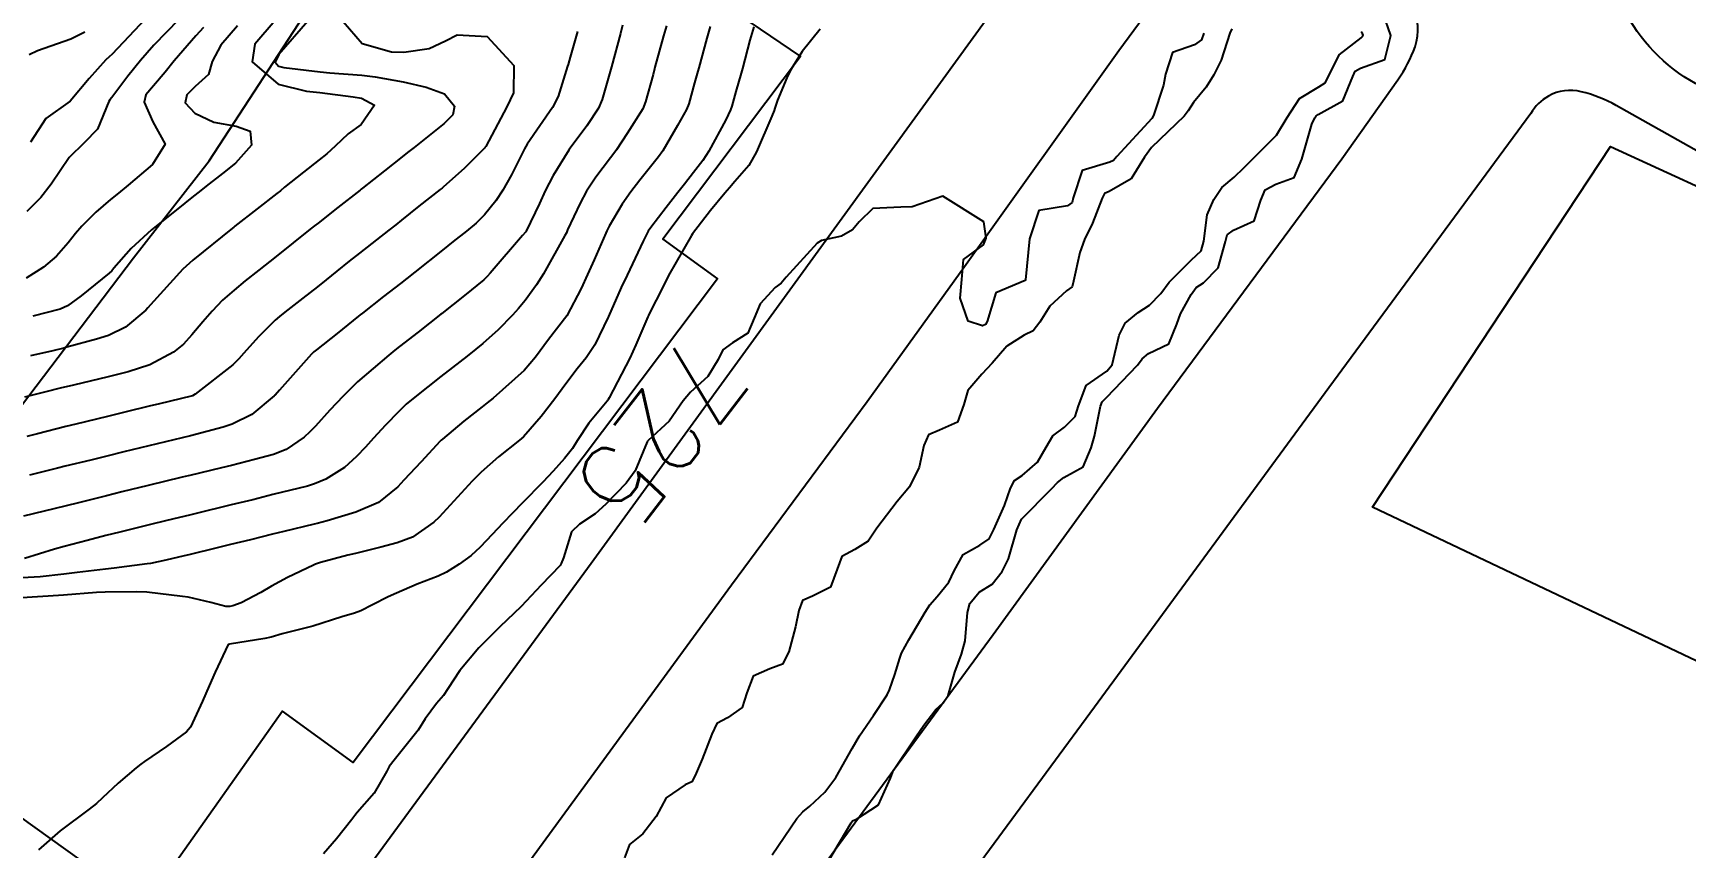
# Model space of a CAD drawing. Header units: metres. Extents: x 318500 to 325275, y 7408834 to 7428799.
# Drawn here: x 323056.6 to 323136.1, y 7418871.9 to 7418911.1 of the extents above; entities that cross this region are included whole.
import ezdxf
from ezdxf.enums import TextEntityAlignment as Align

# ---------------------------------------------------------------- set-up
doc = ezdxf.new("R2010")
doc.units = ezdxf.units.M
doc.header["$MEASUREMENT"] = 0
for name, color, linetype in [('Cotas', 45, 'Continuous'), ('Curvas de Nivel 1m', 11, 'Continuous'), ('Curvas de Nivel 5m', 15, 'Continuous'), ('Edificações', 30, 'Continuous'), ('Vias Primárias', 230, 'Continuous'), ('Vias Secundárias', 230, 'Continuous')]:
    doc.layers.add(name, color=color, linetype=linetype)
doc.styles.add('Style-STANDARD', font='STANDARD.shx')

msp = doc.modelspace()

# ---------------------------------------------------------------- linework, layer by layer
at = {"layer": 'Curvas de Nivel 1m', "flags": 128}
for points, elevation in [([(323091.257, 7418911.348), (323091.066, 7418910.715), (323090.701, 7418909.356), (323090.637, 7418909.126), (323090.393, 7418908.242), (323090.2, 7418907.545), (323090.131, 7418907.362), (323089.9, 7418906.889), (323089.082, 7418905.373), (323088.793, 7418904.936), (323088.345, 7418904.347), (323087.922, 7418903.8), (323087.601, 7418903.391), (323087.039, 7418902.679), (323086.305, 7418901.717), (323086.177, 7418901.537), (323086.106, 7418901.413), (323085.932, 7418901.051), (323085.158, 7418899.427), (323084.88, 7418898.821), (323084.267, 7418897.44), (323084.249, 7418897.397), (323083.612, 7418896.064), (323083.191, 7418895.45), (323082.756, 7418894.913), (323082.207, 7418894.191), (323081.683, 7418893.468), (323081.036, 7418892.629), (323080.172, 7418891.655), (323080.087, 7418891.575), (323079.98, 7418891.493), (323078.984, 7418890.682), (323078.146, 7418889.944), (323077.924, 7418889.733), (323077.714, 7418889.516), (323076.123, 7418887.794), (323075.862, 7418887.544), (323074.837, 7418886.831), (323074.105, 7418886.548), (323073.326, 7418886.353), (323072.097, 7418886.048), (323071.734, 7418885.957), (323070.429, 7418885.615), (323070.18, 7418885.528), (323070.088, 7418885.487), (323068.829, 7418884.888), (323068.072, 7418884.478), (323067.549, 7418884.174), (323066.61, 7418883.665), (323066.208, 7418883.519), (323066.058, 7418883.489), (323065.878, 7418883.492), (323065.151, 7418883.684), (323064.064, 7418883.936), (323063.794, 7418883.974), (323062.067, 7418884.185), (323061.596, 7418884.206), (323060.067, 7418884.191), (323059.651, 7418884.172), (323058.064, 7418884.046), (323057.822, 7418884.026), (323056.062, 7418883.91)], 727), ([(323089.149, 7418911.373), (323088.997, 7418910.809), (323088.6, 7418909.378), (323088.558, 7418909.228), (323088.399, 7418908.656), (323088.119, 7418907.649), (323088.015, 7418907.385), (323087.587, 7418906.607), (323086.869, 7418905.402), (323086.661, 7418905.099), (323086.349, 7418904.704), (323085.779, 7418903.978), (323085.344, 7418903.425), (323084.927, 7418902.825), (323084.305, 7418901.779), (323084.187, 7418901.556), (323084.129, 7418901.442), (323083.572, 7418900.163), (323083.261, 7418899.45), (323082.945, 7418898.778), (323082.268, 7418897.46), (323081.373, 7418896.333), (323080.759, 7418895.482), (323080.213, 7418894.83), (323078.718, 7418893.512), (323078.43, 7418893.283), (323078.194, 7418893.095), (323077.315, 7418892.397), (323076.279, 7418891.539), (323076.223, 7418891.486), (323076.168, 7418891.433), (323075.253, 7418890.454), (323074.432, 7418889.566), (323074.137, 7418889.25), (323073.207, 7418888.501), (323072.124, 7418888.024), (323070.734, 7418887.611), (323070.253, 7418887.483), (323070.117, 7418887.448), (323068.658, 7418887.095), (323068.11, 7418886.965), (323067.061, 7418886.705), (323066.102, 7418886.473), (323065.462, 7418886.317), (323064.094, 7418885.985), (323063.864, 7418885.933), (323062.989, 7418885.717), (323062.251, 7418885.565), (323062.087, 7418885.542), (323060.5, 7418885.33), (323060.083, 7418885.283), (323058.722, 7418885.129), (323058.079, 7418885.052), (323056.949, 7418884.925), (323056.076, 7418884.877)], 728), ([(323069.82, 7418911.629), (323068.414, 7418910.025), (323068.248, 7418909.652), (323068.407, 7418909.466), (323068.651, 7418909.402), (323070.404, 7418909.192), (323070.871, 7418909.147), (323072.401, 7418909.027), (323073.046, 7418908.945), (323074.397, 7418908.704), (323075.499, 7418908.447), (323076.389, 7418908.127), (323076.859, 7418907.535), (323076.779, 7418907.133), (323076.372, 7418906.716), (323074.928, 7418905.561), (323074.608, 7418905.315), (323074.353, 7418905.112), (323073.491, 7418904.434), (323072.441, 7418903.598), (323072.379, 7418903.549), (323072.329, 7418903.509), (323071.257, 7418902.669), (323070.305, 7418901.921), (323070.135, 7418901.79), (323069.931, 7418901.626), (323068.287, 7418900.321), (323067.449, 7418899.658), (323066.798, 7418899.139), (323066.266, 7418898.704), (323065.718, 7418898.218), (323065.21, 7418897.686), (323064.765, 7418897.17), (323064.233, 7418896.546), (323063.834, 7418896.098), (323063.359, 7418895.713), (323062.214, 7418895.117), (323061.177, 7418894.773), (323060.208, 7418894.532), (323058.556, 7418894.136), (323058.194, 7418894.048), (323057.979, 7418893.997), (323057.151, 7418893.796), (323056.187, 7418893.551)], 733), ([(323087.05, 7418911.401), (323086.916, 7418910.92), (323086.497, 7418909.409), (323086.475, 7418909.343), (323086.405, 7418909.069), (323086.051, 7418907.749), (323085.908, 7418907.417), (323085.167, 7418906.227), (323084.642, 7418905.436), (323084.522, 7418905.274), (323084.354, 7418905.058), (323083.655, 7418904.133), (323083.206, 7418903.451), (323082.896, 7418902.879), (323082.302, 7418901.594), (323082.26, 7418901.501), (323082.239, 7418901.461), (323082.159, 7418901.323), (323081.136, 7418899.477), (323080.804, 7418898.95), (323080.261, 7418898.199), (323079.938, 7418897.812), (323079.653, 7418897.499), (323078.959, 7418896.789), (323078.229, 7418896.136), (323077.887, 7418895.861), (323077.466, 7418895.528), (323076.769, 7418894.98), (323076.21, 7418894.542), (323074.961, 7418893.559), (323074.547, 7418893.213), (323074.19, 7418892.872), (323073.545, 7418892.211), (323072.971, 7418891.582), (323072.592, 7418891.158), (323072.157, 7418890.698), (323071.571, 7418890.176), (323070.67, 7418889.612), (323070.138, 7418889.388), (323069.797, 7418889.286), (323068.132, 7418888.871), (323067.161, 7418888.629), (323066.127, 7418888.376), (323064.378, 7418887.952), (323064.122, 7418887.889), (323063.377, 7418887.711), (323062.373, 7418887.469), (323062.115, 7418887.407), (323060.78, 7418887.074), (323060.107, 7418886.905), (323059.2, 7418886.667), (323058.099, 7418886.372), (323057.64, 7418886.244), (323056.194, 7418885.808)], 729), ([(323064.795, 7418911.327), (323064.422, 7418910.918), (323063.381, 7418909.715), (323062.952, 7418909.172), (323062.392, 7418908.522), (323062.033, 7418908.088), (323061.938, 7418907.737), (323062.366, 7418906.796), (323062.95, 7418905.721), (323062.34, 7418904.739), (323061.173, 7418903.742), (323060.712, 7418903.359), (323060.32, 7418903.053), (323059.616, 7418902.455), (323058.948, 7418901.77), (323058.648, 7418901.421), (323058.288, 7418900.977), (323057.735, 7418900.332), (323057.11, 7418899.797), (323056.265, 7418899.28)], 736), ([(323071.505, 7418911.609), (323072.424, 7418910.561), (323073.841, 7418910.156), (323074.419, 7418910.144), (323075.652, 7418910.321), (323076.427, 7418910.687), (323076.996, 7418910.97), (323078.431, 7418910.894), (323079.711, 7418909.5), (323079.706, 7418908.184), (323079.385, 7418907.505), (323078.361, 7418905.606), (323078.327, 7418905.554), (323078.3, 7418905.521), (323077.323, 7418904.553), (323076.332, 7418903.666), (323076.264, 7418903.608), (323076.176, 7418903.542), (323075.146, 7418902.73), (323074.307, 7418902.059), (323074.035, 7418901.843), (323073.7, 7418901.579), (323072.289, 7418900.476), (323071.8, 7418900.09), (323071.204, 7418899.611), (323070.691, 7418899.198), (323070.269, 7418898.866), (323069.572, 7418898.319), (323068.701, 7418897.643), (323068.455, 7418897.439), (323068.244, 7418897.251), (323067.435, 7418896.455), (323066.729, 7418895.665), (323066.493, 7418895.391), (323066.214, 7418895.117), (323064.403, 7418893.697), (323064.271, 7418893.626), (323064.199, 7418893.604), (323062.678, 7418893.237), (323062.191, 7418893.121), (323061.08, 7418892.848), (323060.183, 7418892.629), (323058.665, 7418892.26), (323058.174, 7418892.14), (323056.816, 7418891.8), (323056.303, 7418891.673)], 732), ([(323063.61, 7418911.712), (323062.417, 7418910.472), (323061.77, 7418909.74), (323061.165, 7418908.982), (323060.383, 7418907.959), (323060.29, 7418907.852), (323060.242, 7418907.761), (323059.696, 7418906.43), (323059.063, 7418905.773), (323058.343, 7418905.077), (323057.473, 7418903.793), (323056.971, 7418903.149), (323056.31, 7418902.476)], 737), ([(323059.093, 7418911.103), (323058.42, 7418910.758), (323056.811, 7418910.201), (323056.412, 7418910.014)], 739), ([(323082.768, 7418911.124), (323082.416, 7418909.891), (323082.321, 7418909.551), (323082.294, 7418909.462), (323081.845, 7418908.012), (323081.578, 7418907.472), (323080.362, 7418905.718), (323080.226, 7418905.492), (323079.605, 7418904.238), (323079.186, 7418903.507), (323078.846, 7418902.988), (323078.312, 7418902.311), (323077.911, 7418901.919), (323077.433, 7418901.529), (323076.8, 7418901.03), (323076.291, 7418900.62), (323074.958, 7418899.56), (323074.579, 7418899.262), (323074.272, 7418899.023), (323073.456, 7418898.389), (323072.44, 7418897.597), (323072.333, 7418897.515), (323072.248, 7418897.445), (323071.223, 7418896.623), (323070.223, 7418895.834), (323070.108, 7418895.735), (323069.991, 7418895.623), (323068.443, 7418893.887), (323068.235, 7418893.649), (323068.217, 7418893.633), (323068.199, 7418893.612), (323067.126, 7418892.72), (323066.179, 7418892.256), (323065.738, 7418892.115), (323064.17, 7418891.7), (323062.571, 7418891.316), (323062.162, 7418891.213), (323060.975, 7418890.924), (323060.155, 7418890.72), (323059.379, 7418890.535), (323058.147, 7418890.237), (323057.784, 7418890.147), (323056.43, 7418889.806)], 731), ([(323062.013, 7418911.736), (323060.413, 7418910.035), (323060.266, 7418909.907), (323060.109, 7418909.763), (323059.303, 7418908.864), (323058.38, 7418907.78), (323057.216, 7418906.948), (323056.481, 7418905.808)], 738), ([(323068.249, 7418911.653), (323067.271, 7418910.52), (323067.132, 7418909.669), (323068.394, 7418908.6), (323069.756, 7418908.263), (323070.389, 7418908.202), (323071.991, 7418907.998), (323072.385, 7418907.93), (323073.017, 7418907.59), (323072.371, 7418906.659), (323071.757, 7418906.215), (323071.121, 7418905.612), (323070.725, 7418905.246), (323070.35, 7418904.956), (323069.606, 7418904.366), (323068.698, 7418903.644), (323068.495, 7418903.48), (323068.325, 7418903.35), (323067.373, 7418902.605), (323066.301, 7418901.771), (323066.251, 7418901.73), (323066.188, 7418901.681), (323064.284, 7418900.148), (323063.806, 7418899.707), (323062.253, 7418898), (323062.127, 7418897.856), (323062.019, 7418897.732), (323061.053, 7418896.927), (323060.232, 7418896.524), (323059.652, 7418896.336), (323058.223, 7418895.952), (323058.086, 7418895.918), (323057.555, 7418895.79), (323056.487, 7418895.535)], 734), ([(323094.439, 7418911.241), (323093.572, 7418910.164), (323093.045, 7418909.32), (323092.83, 7418908.897), (323092.388, 7418907.833), (323092.265, 7418907.448), (323092.228, 7418907.332), (323092.113, 7418907.069), (323091.378, 7418905.345), (323091.008, 7418904.692), (323090.339, 7418903.928), (323090.074, 7418903.622), (323089.864, 7418903.365), (323089.166, 7418902.523), (323088.3, 7418901.406), (323088.25, 7418901.331), (323087.157, 7418899.397), (323086.867, 7418898.805), (323086.253, 7418897.617), (323086.186, 7418897.476), (323086.153, 7418897.411), (323085.586, 7418896.064), (323085.29, 7418895.424), (323084.293, 7418893.531), (323084.251, 7418893.439), (323084.233, 7418893.406), (323084.199, 7418893.366), (323083.322, 7418892.31), (323082.757, 7418891.454), (323082.535, 7418891.085), (323082.157, 7418890.603), (323081.611, 7418890.005), (323081.102, 7418889.476), (323080.13, 7418888.481), (323079.643, 7418887.977), (323079.187, 7418887.499), (323078.668, 7418886.948), (323078.103, 7418886.344), (323077.667, 7418885.946), (323077.091, 7418885.525), (323076.475, 7418885.143), (323076.081, 7418884.956), (323075.066, 7418884.565), (323074.069, 7418884.139), (323073.676, 7418883.964), (323072.925, 7418883.581), (323072.36, 7418883.284), (323072.056, 7418883.176), (323071.454, 7418882.999), (323070.049, 7418882.554), (323068.576, 7418882.173), (323068.044, 7418882.022), (323067.745, 7418881.951), (323066.04, 7418881.687), (323065.976, 7418881.671), (323065.354, 7418880.346), (323065.068, 7418879.684), (323064.75, 7418878.938), (323064.166, 7418877.697), (323063.978, 7418877.472), (323063.02, 7418876.764), (323061.963, 7418876.049), (323061.781, 7418875.913), (323061.561, 7418875.734), (323060.694, 7418874.998), (323059.938, 7418874.298), (323059.654, 7418874.034), (323059.307, 7418873.759), (323057.914, 7418872.717), (323056.864, 7418871.796)], 726), ([(323114.224, 7418911.261), (323114.13, 7418911.043), (323113.718, 7418909.749), (323113.357, 7418909.051), (323113.001, 7418908.454), (323112.39, 7418907.722), (323112.129, 7418907.318), (323111.941, 7418907.067), (323110.365, 7418905.557), (323110.029, 7418905.095), (323109.393, 7418904.055), (323108.335, 7418903.448), (323108.115, 7418903.341), (323108.003, 7418903.123), (323107.527, 7418901.913), (323107.148, 7418901.132), (323106.916, 7418900.512), (323106.622, 7418899.137), (323106.55, 7418898.863), (323106.273, 7418898.665), (323105.483, 7418897.93), (323104.991, 7418897.159), (323104.671, 7418896.736), (323104.24, 7418896.528), (323103.412, 7418896.002), (323102.71, 7418895.193), (323102.215, 7418894.655), (323101.537, 7418893.877), (323101.349, 7418893.209), (323101.043, 7418892.356), (323100.181, 7418891.972), (323099.653, 7418891.752), (323099.428, 7418891.231), (323099.205, 7418890.184), (323098.736, 7418889.241), (323098.133, 7418888.541), (323097.158, 7418887.264), (323096.745, 7418886.636), (323096.104, 7418886.242), (323095.487, 7418885.899), (323095.259, 7418885.288), (323094.938, 7418884.43), (323094.07, 7418883.984), (323093.589, 7418883.785), (323093.41, 7418883.31), (323093.26, 7418882.52), (323092.938, 7418881.317), (323092.625, 7418880.727), (323092.027, 7418880.494), (323091.219, 7418880.142), (323090.919, 7418879.341), (323090.694, 7418878.648), (323089.992, 7418878.136), (323089.478, 7418877.867), (323089.228, 7418877.361), (323088.764, 7418876.164), (323088.432, 7418875.373), (323088.263, 7418875.068), (323087.953, 7418874.916), (323087.04, 7418874.297), (323086.554, 7418873.401), (323085.917, 7418872.575), (323085.274, 7418872.052), (323085.028, 7418871.419)], 724), ([(323092.131, 7418871.554), (323093.313, 7418873.309), (323093.613, 7418873.627), (323093.939, 7418873.893), (323094.662, 7418874.577), (323095.196, 7418875.281), (323095.974, 7418876.669), (323096.325, 7418877.275), (323097.003, 7418878.257), (323097.661, 7418879.255), (323097.775, 7418879.493), (323098.025, 7418880.233), (323098.268, 7418881.015), (323098.356, 7418881.245), (323098.695, 7418881.889), (323099.481, 7418883.229), (323099.709, 7418883.582), (323100.071, 7418883.975), (323100.628, 7418884.668), (323100.879, 7418885.212), (323101.319, 7418885.991), (323102.109, 7418886.446), (323102.556, 7418886.751), (323102.794, 7418887.19), (323103.298, 7418888.349), (323103.584, 7418889.178), (323103.774, 7418889.547), (323104.149, 7418889.797), (323104.882, 7418890.436), (323105.31, 7418891.153), (323105.622, 7418891.705), (323106.185, 7418892.121), (323106.704, 7418892.623), (323106.856, 7418893.133), (323107.228, 7418894.112), (323108.217, 7418894.8), (323108.481, 7418895.116), (323108.81, 7418896.543), (323109.103, 7418897.107), (323109.729, 7418897.627), (323110.263, 7418897.972), (323110.816, 7418898.537), (323111.208, 7418899.076), (323112.291, 7418900.153), (323112.756, 7418900.595), (323112.885, 7418901.054), (323113.049, 7418902.323), (323113.359, 7418903.05), (323113.754, 7418903.63), (323114.346, 7418904.13), (323114.801, 7418904.585), (323115.246, 7418905.027), (323116.371, 7418906.143), (323116.889, 7418907.002), (323117.473, 7418907.915), (323118.402, 7418908.465), (323118.722, 7418908.66), (323118.88, 7418908.975), (323119.394, 7418910.001), (323120.438, 7418910.833), (323120.514, 7418910.884), (323120.533, 7418910.959), (323120.51, 7418911.028), (323120.441, 7418911.107)], 724)]:
    msp.add_lwpolyline(points, dxfattribs=dict(at, elevation=elevation))
at = {"layer": 'Curvas de Nivel 5m', "flags": 128}
for points, elevation in [([(323094.854, 7418871.286), (323095.927, 7418873.095), (323095.998, 7418873.2), (323096.181, 7418873.267), (323097.24, 7418873.957), (323097.816, 7418875.251), (323097.964, 7418875.628), (323099.038, 7418877.234), (323099.423, 7418877.794), (323100, 7418878.539), (323100.353, 7418878.868), (323100.598, 7418879.214), (323100.905, 7418880.333), (323101.234, 7418881.208), (323101.409, 7418881.843), (323101.517, 7418883.205), (323101.64, 7418883.631), (323102.075, 7418884.178), (323102.703, 7418884.568), (323103.194, 7418885.183), (323103.499, 7418885.779), (323103.891, 7418887.173), (323104.125, 7418887.689), (323105.566, 7418889.149), (323105.84, 7418889.449), (323106.148, 7418889.696), (323107.079, 7418890.208), (323107.47, 7418891.127), (323107.628, 7418891.676), (323107.914, 7418893.123), (323107.993, 7418893.332), (323108.204, 7418893.539), (323109.695, 7418895.098), (323109.915, 7418895.404), (323110.228, 7418895.647), (323111.199, 7418896.112), (323111.592, 7418897.07), (323111.766, 7418897.558), (323112.272, 7418898.497), (323112.506, 7418898.829), (323112.858, 7418899.054), (323113.571, 7418899.764), (323113.924, 7418901.044), (323113.997, 7418901.351), (323114.308, 7418901.588), (323115.307, 7418902.034), (323115.623, 7418903.021), (323115.838, 7418903.517), (323116.342, 7418903.799), (323117.23, 7418904.113), (323117.591, 7418904.992), (323118.076, 7418906.684), (323118.215, 7418906.982), (323118.283, 7418907.08), (323118.382, 7418907.134), (323119.569, 7418907.791), (323120.042, 7418908.964), (323120.153, 7418909.223), (323120.416, 7418909.363), (323121.575, 7418909.79), (323121.876, 7418910.938), (323121.501, 7418911.995)], 725), ([(323084.943, 7418911.432), (323084.837, 7418911.031), (323084.41, 7418909.44), (323083.965, 7418907.866), (323083.785, 7418907.446), (323083.23, 7418906.593), (323082.38, 7418905.46), (323082.36, 7418905.43), (323081.601, 7418904.211), (323081.227, 7418903.477), (323080.942, 7418902.859), (323080.301, 7418901.527), (323080.284, 7418901.506), (323080.278, 7418901.49), (323080.124, 7418901.318), (323078.584, 7418899.515), (323078.44, 7418899.355), (323078.275, 7418899.197), (323077.347, 7418898.446), (323076.25, 7418897.573), (323076.233, 7418897.557), (323076.209, 7418897.541), (323075.112, 7418896.682), (323074.226, 7418895.994), (323073.99, 7418895.807), (323073.707, 7418895.578), (323072.207, 7418894.289), (323071.503, 7418893.6), (323070.876, 7418892.923), (323070.178, 7418892.16), (323069.912, 7418891.886), (323069.64, 7418891.628), (323068.767, 7418891.034), (323068.157, 7418890.793), (323067.254, 7418890.559), (323066.149, 7418890.279), (323065.662, 7418890.163), (323064.141, 7418889.796), (323064.063, 7418889.779), (323063.767, 7418889.706), (323062.136, 7418889.31), (323060.874, 7418889.001), (323060.131, 7418888.816), (323058.858, 7418888.5), (323058.125, 7418888.321), (323056.147, 7418887.836)], 730), ([(323066.427, 7418911.395), (323065.632, 7418910.473), (323065.206, 7418909.692), (323065.031, 7418909.063), (323064.392, 7418908.489), (323064.002, 7418908.09), (323063.917, 7418907.707), (323064.373, 7418907.2), (323065.289, 7418906.768), (323066.363, 7418906.573), (323067.036, 7418906.346), (323067.109, 7418905.669), (323066.341, 7418904.803), (323065.715, 7418904.308), (323064.93, 7418903.694), (323064.594, 7418903.429), (323064.323, 7418903.217), (323063.478, 7418902.547), (323062.453, 7418901.728), (323062.298, 7418901.6), (323061.328, 7418900.696), (323060.487, 7418899.748), (323060.39, 7418899.628), (323060.268, 7418899.509), (323058.918, 7418898.431), (323058.252, 7418897.94), (323057.901, 7418897.785), (323056.594, 7418897.456)], 735), ([(323112.875, 7418911.056), (323112.768, 7418910.723), (323112.431, 7418910.491), (323111.373, 7418910.128), (323111.042, 7418909.081), (323110.939, 7418908.545), (323110.468, 7418907.089), (323110.379, 7418906.954), (323108.701, 7418905.115), (323108.54, 7418904.934), (323108.356, 7418904.858), (323107.038, 7418904.444), (323106.607, 7418903.137), (323106.547, 7418902.917), (323106.324, 7418902.752), (323104.956, 7418902.525), (323104.509, 7418901.167), (323104.309, 7418899.198), (323104.298, 7418899.17), (323102.884, 7418898.577), (323102.47, 7418897.197), (323102.391, 7418897.054), (323102.247, 7418896.979), (323101.559, 7418897.207), (323101.169, 7418898.309), (323101.243, 7418899.21), (323101.324, 7418900.175), (323102.297, 7418900.872), (323102.425, 7418901.198), (323102.312, 7418901.979), (323100.33, 7418903.22), (323098.855, 7418902.709), (323098.322, 7418902.691), (323096.97, 7418902.62), (323096.31, 7418901.979), (323095.993, 7418901.595), (323095.461, 7418901.288), (323094.506, 7418901.089), (323094.297, 7418900.96), (323092.806, 7418899.322), (323092.56, 7418899.041), (323092.272, 7418898.822), (323091.561, 7418898.04), (323091.264, 7418897.345), (323090.962, 7418896.627), (323090.232, 7418896.17), (323089.761, 7418895.831), (323089.529, 7418895.367), (323089.037, 7418894.546), (323088.204, 7418893.79), (323087.862, 7418893.385), (323087.174, 7418892.406), (323086.171, 7418891.475), (323086.144, 7418891.437), (323086.13, 7418891.411), (323085.55, 7418890.018), (323085.11, 7418889.425), (323084.13, 7418888.409), (323083.62, 7418887.95), (323082.865, 7418887.453), (323082.487, 7418887.081), (323082.096, 7418885.838), (323081.991, 7418885.562), (323081.936, 7418885.462), (323081.034, 7418884.517), (323080.06, 7418883.49), (323079.035, 7418882.515), (323078.04, 7418881.51), (323077.126, 7418880.421), (323076.538, 7418879.532), (323076.327, 7418879.213), (323075.999, 7418878.833), (323075.445, 7418878.091), (323075.112, 7418877.553), (323073.965, 7418876.106), (323073.729, 7418875.806), (323073.614, 7418875.573), (323073.001, 7418874.523), (323072.184, 7418873.587), (323072.067, 7418873.45), (323071.925, 7418873.259), (323071.191, 7418872.32), (323070.568, 7418871.61)], 725)]:
    msp.add_lwpolyline(points, dxfattribs=dict(at, elevation=elevation))
at = {"layer": 'Edificações'}
for points in [[(323052.406, 7418888.379), (323061.432, 7418900.245), (323065.065, 7418904.911), (323070.089, 7418912.602)], [(323089.618, 7418912.555), (323093.497, 7418909.934), (323086.877, 7418901.148), (323089.498, 7418899.25), (323071.993, 7418876), (323068.588, 7418878.461), (323061.974, 7418869.098), (323055.233, 7418873.927)], [(323170.371, 7418866.522), (323156.802, 7418872.613), (323161.355, 7418881.993), (323158.883, 7418883.227), (323153.559, 7418872.497), (323142.468, 7418877.831), (323145.272, 7418883.813), (323140.908, 7418886.086), (323137.832, 7418880.269), (323120.996, 7418888.267), (323132.434, 7418905.607), (323146.815, 7418898.996), (323144.568, 7418894.396), (323153.443, 7418890.124), (323154.141, 7418891.78), (323163.611, 7418886.913), (323164.92, 7418889.702), (323183.581, 7418881.501), (323183.406, 7418880.978), (323192.467, 7418876.839), (323191.972, 7418875.735), (323194.911, 7418874.34), (323194.503, 7418873.41), (323203.275, 7418869.152)]]:
    msp.add_lwpolyline(points, dxfattribs=at)
at = {"layer": 'Vias Primárias'}
for points in [[(323715.644, 7420145.548, 0), (323709.04, 7420132.939)], [(323831.088, 7420001.787, 0), (323833.844, 7420008.443, 0.220888)], [(323070.721, 7418868.255), (323083.437, 7418885.572), (323099.626, 7418907.856), (323111.381, 7418924.057), (323126.179, 7418944.354, -0.04023), (323132.692, 7418951.926, -0.057801), (323140.76, 7418958.246, -0.038544), (323150.493, 7418963.215, -0.072713), (323161.177, 7418965.94, -0.055427), (323169.879, 7418965.887, -0.010525), (323187.188, 7418963.484), (323217.855, 7418959.692, 0.041832), (323225.927, 7418959.373, 0.065558), (323235.269, 7418961.026, 0.051403), (323239.226, 7418962.74), (323250.182, 7418969.624), (323260.872, 7418977.594), (323264.716, 7418980.686), (323269.093, 7418986.178), (323276.522, 7418995.003), (323280.005, 7419000)], [(323223.229, 7418868.62), (323206.952, 7418876.076), (323192.446, 7418882.763), (323173.76, 7418891.45), (323137.086, 7418908.341, -0.149863), (323133.362, 7418911.668, -0.206294), (323133.145, 7418913.235), (323142.409, 7418927.053), (323145.442, 7418930.948), (323147.372, 7418932.609)], [(323087.018, 7418860.729), (323102.752, 7418882.151), (323110.651, 7418893.025), (323119.509, 7418905.017), (323122.208, 7418908.81, 0.068854), (323123.038, 7418910.4, 0.222078), (323122.851, 7418912.395), (323119.201, 7418914.918), (323116.917, 7418916.418, 0.084091), (323115.638, 7418916.979, 0.243166), (323113.392, 7418916.449), (323108.803, 7418910.208), (323101.374, 7418899.819), (323096.694, 7418893.325), (323090.17, 7418884.522), (323080.338, 7418871.066)], [(323223.61, 7418864.623), (323199.02, 7418876.045), (323178.484, 7418885.492), (323162.896, 7418892.62), (323141.455, 7418902.654), (323132.709, 7418907.573, 0.067992), (323131.025, 7418908.238, 0.188773), (323129.447, 7418908.028, 0.140516), (323128.605, 7418907.187), (323118.884, 7418894.001), (323107.62, 7418878.658), (323099.235, 7418867.253)]]:
    msp.add_lwpolyline(points, format="xyb", dxfattribs=at)
at = {"layer": 'Vias Secundárias'}
msp.add_lwpolyline([(323053.031, 7418996.926), (323057.508, 7418999.354), (323058.898, 7419000), (323069.047, 7419004.637), (323077.809, 7419012.296), (323086.313, 7419022.512), (323092.943, 7419028.83, -0.128415), (323105.774, 7419035.938, 0), (323119.345, 7419039.41, -0.031689), (323136.527, 7419042.663)], format="xyb", dxfattribs=at)

# ---------------------------------------------------------------- texts
at = {"layer": 'Cotas', "style": 'Style-STANDARD'}
msp.add_text('725', height=4, rotation=232.38434, dxfattribs=at).set_placement((323086.794, 7418891.849, 725), align=Align.MIDDLE_CENTER)

doc.saveas('drawing.dxf')
